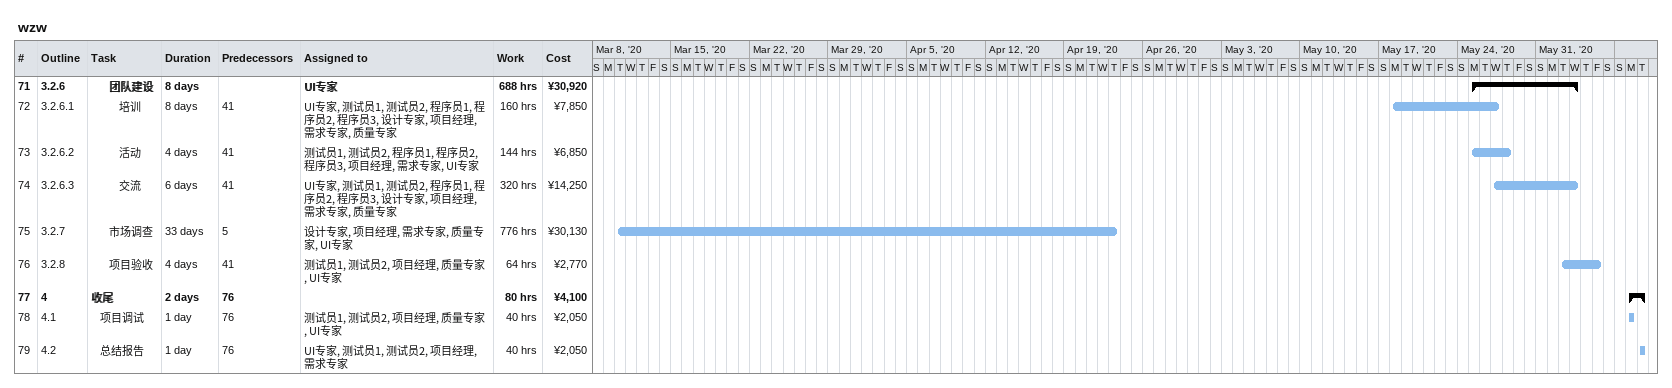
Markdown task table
wzw

| ID | WBS | Task | Duration | Start | Finish | Predecessors | Resources | Work (h) | Cost (¥) |
|---|---|---|---|---|---|---|---|---|---|
| 71 | 3.2.6 | **团队建设** | 8d | 2020-05-25 | 2020-06-03 |  | UI专家 | 688 | 30920 |
| 72 | 3.2.6.1 | 培训 | 8d | 2020-05-18 | 2020-05-27 | 41 | UI专家, 测试员1, 测试员2, 程序员1, 程序员2, 程序员3, 设计专家, 项目经理, 需求专家, 质量专家 | 160 | 7850 |
| 73 | 3.2.6.2 | 活动 | 4d | 2020-05-25 | 2020-05-28 | 41 | 测试员1, 测试员2, 程序员1, 程序员2, 程序员3, 项目经理, 需求专家, UI专家 | 144 | 6850 |
| 74 | 3.2.6.3 | 交流 | 6d | 2020-05-27 | 2020-06-03 | 41 | UI专家, 测试员1, 测试员2, 程序员1, 程序员2, 程序员3, 设计专家, 项目经理, 需求专家, 质量专家 | 320 | 14250 |
| 75 | 3.2.7 | 市场调查 | 33d | 2020-03-10 | 2020-04-23 | 5 | 设计专家, 项目经理, 需求专家, 质量专家, UI专家 | 776 | 30130 |
| 76 | 3.2.8 | 项目验收 | 4d | 2020-06-02 | 2020-06-05 | 41 | 测试员1, 测试员2, 项目经理, 质量专家, UI专家 | 64 | 2770 |
| 77 | 4 | **收尾** | 2d | 2020-06-08 | 2020-06-09 | 76 |  | 80 | 4100 |
| 78 | 4.1 | 项目调试 | 1d | 2020-06-08 | 2020-06-08 | 76 | 测试员1, 测试员2, 项目经理, 质量专家, UI专家 | 40 | 2050 |
| 79 | 4.2 | 总结报告 | 1d | 2020-06-09 | 2020-06-09 | 76 | UI专家, 测试员1, 测试员2, 项目经理, 需求专家 | 40 | 2050 |
